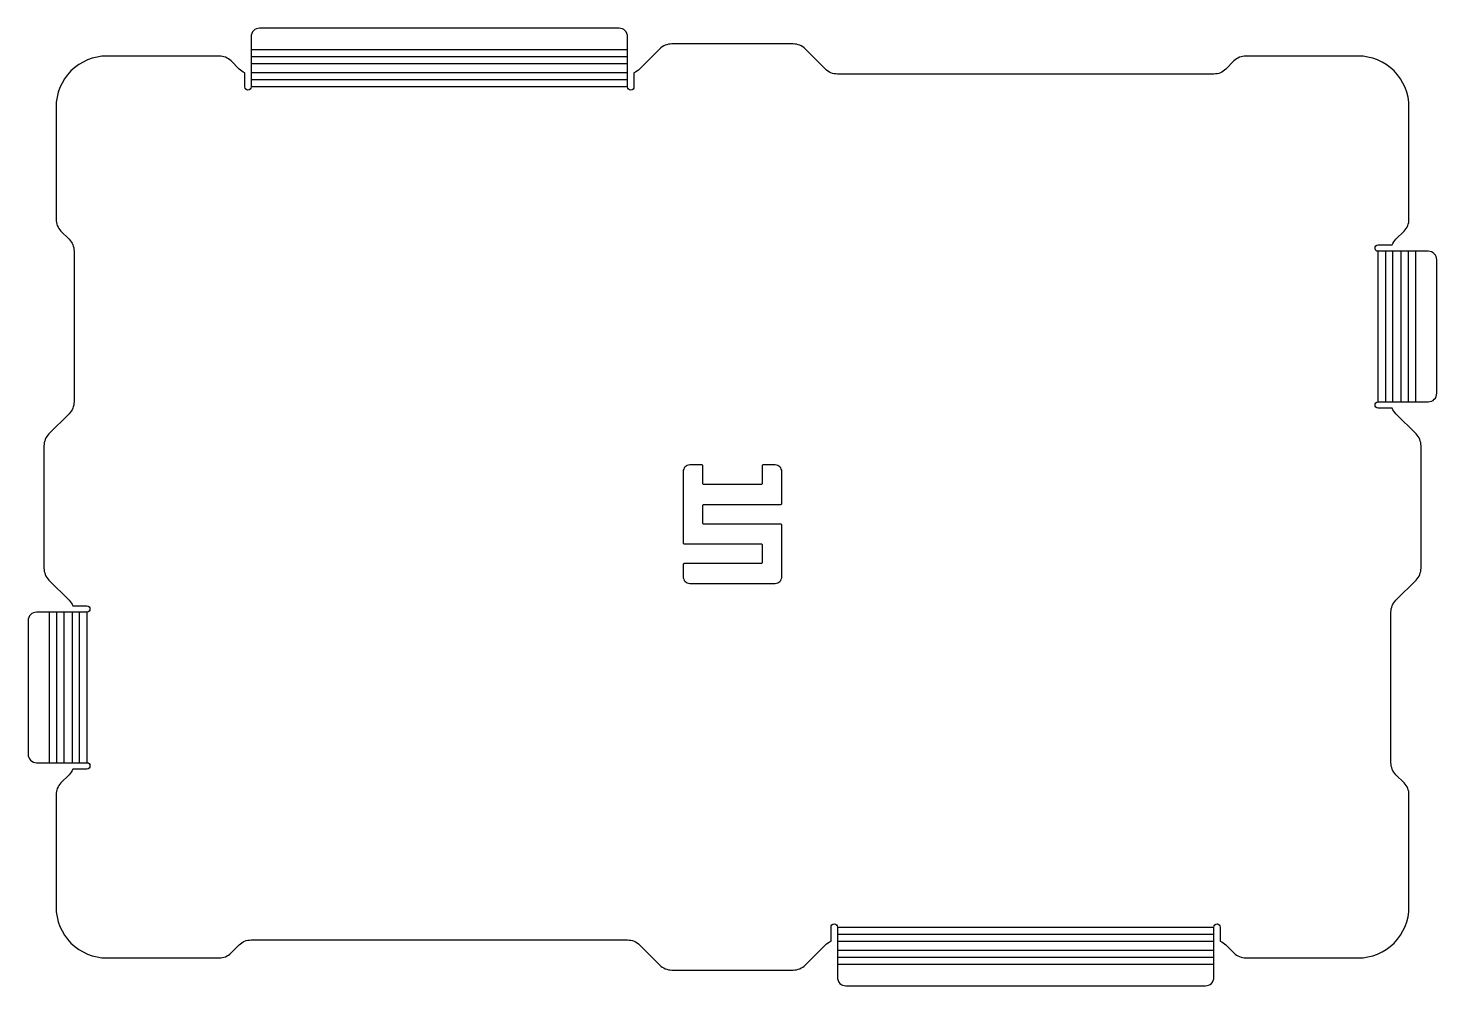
# Model space of a CAD drawing. Header units: inches. Extents: x -6.6 to 34.9, y -1.3 to 26.8.
import ezdxf

# ---------------------------------------------------------------- set-up
doc = ezdxf.new("R2010")
doc.units = ezdxf.units.IN

msp = doc.modelspace()

# ---------------------------------------------------------------- linework, layer by layer
at = {"layer": 'BEND'}
for p, q in [((11.067, 25.954), (0, 25.954)), ((0, 25.28), (11.067, 25.28)), ((33.347, 20.236), (33.347, 15.812)), ((34.021, 15.812), (34.021, 20.236)), ((-5.719, 9.63), (-5.719, 5.207)), ((-5.044, 5.207), (-5.044, 9.63)), ((28.303, 0.163), (17.235, 0.163)), ((17.235, -0.511), (28.303, -0.511))]:
    msp.add_line(p, q, dxfattribs=at)
at = {"layer": 'BEND_EXTENT'}
for p, q in [((0, 26.166), (11.067, 26.166)), ((11.067, 25.742), (0, 25.742)), ((0, 25.492), (11.067, 25.492)), ((11.067, 25.068), (0, 25.068)), ((33.135, 15.812), (33.135, 20.236)), ((33.559, 20.236), (33.559, 15.812)), ((33.809, 15.812), (33.809, 20.236)), ((34.233, 20.236), (34.233, 15.812)), ((-5.93, 5.207), (-5.93, 9.63)), ((-5.507, 9.63), (-5.507, 5.207)), ((-5.256, 5.207), (-5.256, 9.63)), ((-4.832, 9.63), (-4.832, 5.207)), ((17.235, 0.375), (28.303, 0.375)), ((28.303, -0.049), (17.235, -0.049)), ((17.235, -0.299), (28.303, -0.299)), ((28.303, -0.723), (17.235, -0.723))]:
    msp.add_line(p, q, dxfattribs=at)
at = {"layer": 'INTERIOR_PROFILES'}
msp.add_lwpolyline([(13.281, 13.927, 0.414214), (13.25, 13.958), (12.898, 13.958, 0.414214), (12.701, 13.761), (12.701, 11.67, 0.414214), (12.733, 11.638), (14.99, 11.638, -0.414214), (15.021, 11.607), (15.021, 11.09, -0.414214), (14.99, 11.058), (12.733, 11.058, 0.414214), (12.701, 11.027), (12.701, 10.675, 0.414214), (12.898, 10.478), (15.404, 10.478, 0.414214), (15.601, 10.675), (15.601, 12.187, 0.414214), (15.57, 12.218), (13.313, 12.218, -0.414214), (13.281, 12.25), (13.281, 12.767, -0.414214), (13.313, 12.798), (15.57, 12.798, 0.414214), (15.601, 12.83), (15.601, 13.761, 0.414214), (15.404, 13.958), (15.053, 13.958, 0.414214), (15.021, 13.927), (15.021, 13.41, -0.414214), (14.99, 13.378), (13.313, 13.378, -0.414214), (13.281, 13.41)], format="xyb", close=True, dxfattribs=at)
at = {"layer": 'OUTER_PROFILES'}
msp.add_lwpolyline([(28.053, -1.349, 0.414214), (28.303, -1.099), (28.303, 0.375, -1), (28.49, 0.375), (28.49, -0.036, -0.100641), (28.656, -0.146), (28.894, -0.384, 0.198912), (29.247, -0.53), (32.54, -0.53, 0.414214), (34.04, 0.97), (34.04, 4.263, 0.198912), (33.894, 4.616), (33.656, 4.854, -0.198912), (33.51, 5.207), (33.51, 9.63, -0.198912), (33.656, 9.984), (34.247, 10.575, 0.198912), (34.394, 10.928), (34.394, 14.514, 0.198912), (34.247, 14.868), (33.656, 15.459, -0.100641), (33.546, 15.625), (33.135, 15.625, -1), (33.135, 15.812), (34.608, 15.812, 0.414214), (34.858, 16.062), (34.858, 19.986, 0.414214), (34.608, 20.236), (33.135, 20.236, -1), (33.135, 20.423), (33.546, 20.423, -0.100641), (33.656, 20.589), (33.894, 20.827, 0.198912), (34.04, 21.18), (34.04, 24.473, 0.414214), (32.54, 25.973), (29.247, 25.973, 0.198912), (28.894, 25.827), (28.656, 25.589, -0.198912), (28.303, 25.443), (17.235, 25.443, -0.198912), (16.882, 25.589), (16.291, 26.18, 0.198912), (15.937, 26.327), (12.366, 26.327, 0.198912), (12.012, 26.18), (11.421, 25.589, -0.100641), (11.255, 25.479), (11.255, 25.068, -1), (11.067, 25.068), (11.067, 26.541, 0.414214), (10.817, 26.791), (0.25, 26.791, 0.414214), (0, 26.541), (0, 25.068, -1), (-0.187, 25.068), (-0.187, 25.479, -0.100641), (-0.354, 25.589), (-0.591, 25.827, 0.198912), (-0.945, 25.973), (-4.237, 25.973, 0.414214), (-5.737, 24.473), (-5.737, 21.18, 0.198912), (-5.591, 20.827), (-5.354, 20.589, -0.198912), (-5.207, 20.236), (-5.207, 15.812, -0.198912), (-5.354, 15.459), (-5.945, 14.868, 0.198912), (-6.091, 14.514), (-6.091, 10.928, 0.198912), (-5.945, 10.575), (-5.354, 9.984, -0.100641), (-5.244, 9.818), (-4.832, 9.818, -1), (-4.832, 9.63), (-6.306, 9.63, 0.414214), (-6.556, 9.38), (-6.556, 5.457, 0.414214), (-6.306, 5.207), (-4.832, 5.207, -1), (-4.832, 5.02), (-5.244, 5.02, -0.100641), (-5.354, 4.854), (-5.591, 4.616, 0.198912), (-5.737, 4.263), (-5.737, 0.97, 0.414214), (-4.237, -0.53), (-0.945, -0.53, 0.198912), (-0.591, -0.384), (-0.354, -0.146, -0.198912), (0, 0), (11.067, 0, -0.198912), (11.421, -0.146), (12.012, -0.737, 0.198912), (12.366, -0.884), (15.937, -0.884, 0.198912), (16.291, -0.737), (16.882, -0.146, -0.100641), (17.048, -0.036), (17.048, 0.375, -1), (17.235, 0.375), (17.235, -1.099, 0.414214), (17.485, -1.349)], format="xyb", close=True, dxfattribs=at)

doc.saveas('drawing.dxf')
